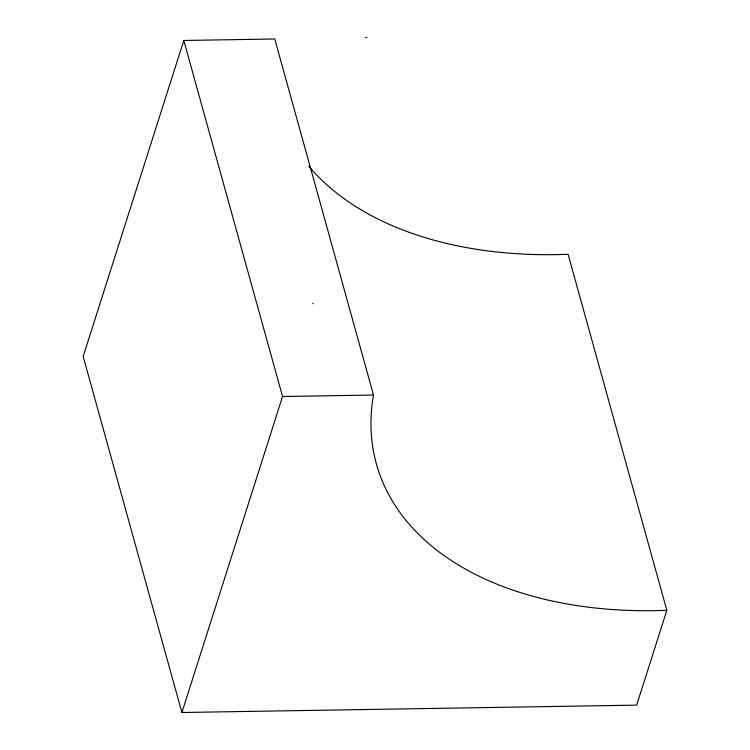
<?xml version="1.0" encoding="UTF-8"?>
<svg xmlns="http://www.w3.org/2000/svg" width="750" height="750" viewBox="0 0 750 750"><rect width="100%" height="100%" fill="white"/><g stroke="black" fill="none" stroke-linecap="round" stroke-linejoin="round"><path stroke-width="1.12" d="M666.834 610.331A370.219 233.494 -15.5 0 1 373.491 395.034L274.753 38.991L183.806 40.472L83.166 356.466L181.903 712.5L636.647 705.131L666.834 610.331L568.097 254.297A370.219 233.494 -15.5 0 1 308.747 166.134M181.903 712.5L282.544 396.506L183.806 40.472M365.7 37.519L366.872 37.5M312.703 303.637L313.294 303.628M282.544 396.506L373.491 395.034"/></g></svg>
